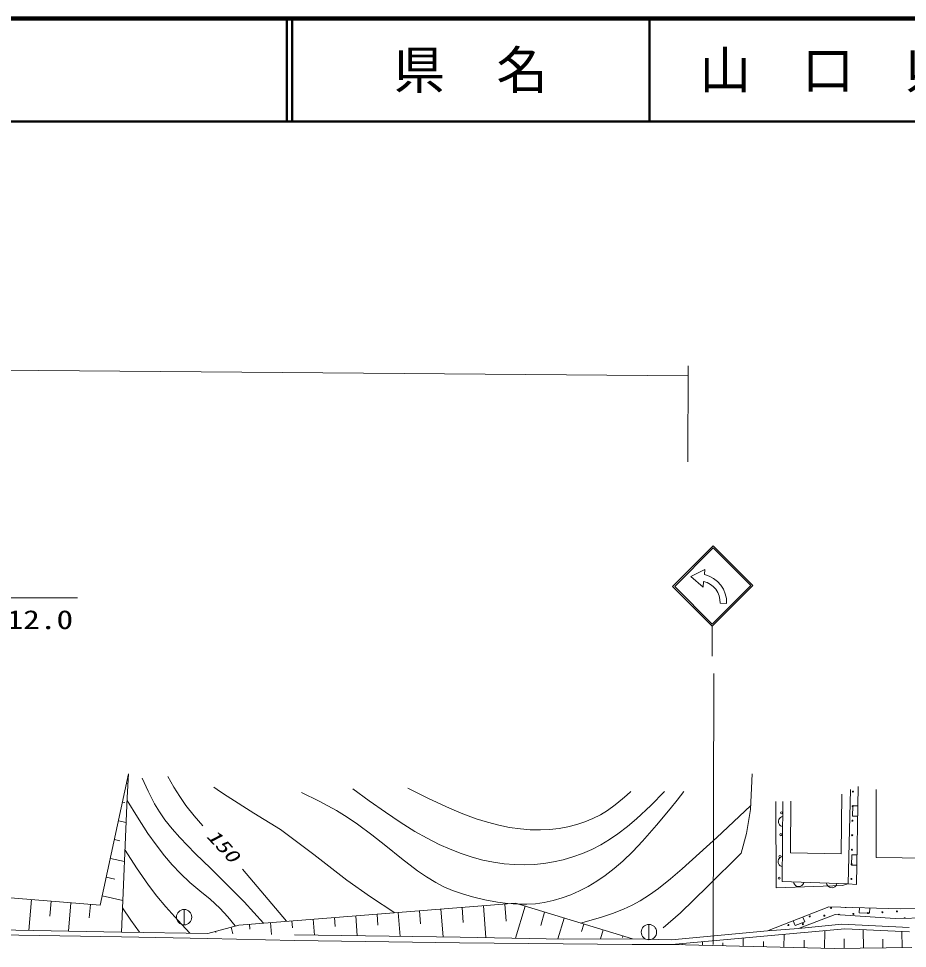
# Model space of a CAD drawing. Units: millimetres, scale not verified. Extents: x 12856 to 652856, y -57628 to 302372.
# Drawn here: x 244509 to 330955, y 212007 to 302372 of the extents above; entities that cross this region are included whole.
import ezdxf
from ezdxf.enums import TextEntityAlignment as Align

# ---------------------------------------------------------------- set-up
doc = ezdxf.new("R2010")
doc.units = ezdxf.units.MM
doc.header["$LTSCALE"] = 1000
for name, color, linetype, lineweight in [('M-TTL', 2, 'Continuous', 140), ('M-TTL-LINE', 7, 'Continuous', 50), ('S-BGD', 7, 'Continuous', 13), ('S-BGD-HTXT', 6, 'Continuous', 13)]:
    doc.layers.add(name, color=color, linetype=linetype, lineweight=lineweight)
doc.layers.add('M-TTL-TXT', color=7, linetype='Continuous')
doc.styles.add('ＭＳ ゴシック', font='')
doc.styles.add('ＭＳ 明朝', font='')
doc.styles.get('ＭＳ ゴシック').set_extended_font_data('MS Gothic')
doc.styles.get('ＭＳ 明朝').set_extended_font_data('MS Mincho')

# ---------------------------------------------------------------- blocks, each defined once
blk = doc.blocks.new('BUHIN14')
at = {"color": 7, "linetype": 'Continuous', "lineweight": 13}
blk.add_line((0, 746), (0, -746), dxfattribs=at)
blk.add_circle((0, 0), 746, dxfattribs=at)
blk = doc.blocks.new('BUHIN55')
at = {"color": 7, "linetype": 'Continuous', "lineweight": 13}
blk.add_lwpolyline([(9, 500), (-491, 509), (-509, -491), (-9, -500)], dxfattribs=at)
blk = doc.blocks.new('BUHIN59')
at = {"color": 7, "linetype": 'Continuous', "lineweight": 13}
blk.add_lwpolyline([(-4, -500), (-119, -459), (-216, -398), (-325, -302), (-384, -192), (-418, -74), (-417, 81), (-381, 198), (-320, 308), (-209, 404), (-111, 464), (4, 500)], dxfattribs=at)
blk = doc.blocks.new('BUHIN60')
at = {"color": 7, "linetype": 'Continuous', "lineweight": 13}
blk.add_lwpolyline([(500, -18), (456, -132), (392, -227), (293, -333), (181, -389), (62, -420), (-93, -414), (-209, -375), (-317, -311), (-410, -198), (-466, -98), (-500, 18)], dxfattribs=at)

msp = doc.modelspace()

# ---------------------------------------------------------------- linework, layer by layer
at = {"layer": 'M-TTL'}
msp.add_line((652856, 302372), (12856, 302372), dxfattribs=at)
at = {"layer": 'M-TTL-LINE'}
for p, q in [((270606, 302372), (270606, 292372)), ((271106, 302372), (271106, 292372)), ((305856, 302372), (305856, 292372)), ((12856, 292372), (652856, 292372))]:
    msp.add_line(p, q, dxfattribs=at)
at = {"layer": 'S-BGD'}
for p, q in [((312064, 251143), (308111, 247191)), ((308323, 247191), (312064, 250931)), ((315933, 247274), (312064, 251143)), ((312064, 250931), (315721, 247274)), ((311250, 248835), (309885, 248135)), ((311217, 248336), (311250, 248835)), ((309885, 248135), (311084, 247108)), ((311084, 247108), (311117, 247672)), ((308111, 247191), (311980, 243321)), ((311980, 243533), (308323, 247191)), ((311980, 243321), (315933, 247274)), ((315721, 247274), (311980, 243533)), ((313376, 245513), (312744, 245546)), ((311980, 243321), (311980, 240412)), ((312067, 212383), (312134, 238734)), ((252444, 216197), (255213, 228965)), ((255213, 228965), (255084, 226675)), ((315858, 228964), (315685, 225499)), ((255016, 228053), (255160, 228022)), ((326165, 227740), (325995, 218211)), ((324513, 221183), (324562, 227012)), ((325201, 218268), (325428, 227457)), ((327921, 227456), (327921, 220838)), ((255084, 226675), (254511, 213601)), ((254620, 226229), (254840, 226181)), ((318180, 217898), (318157, 226273)), ((318853, 226273), (318783, 218502)), ((319623, 226320), (319573, 221282)), ((315685, 225499), (315304, 223178)), ((254224, 224405), (254978, 224242)), ((253829, 222581), (254362, 222465)), ((315304, 223178), (314784, 221272)), ((253433, 220757), (254812, 220458)), ((314784, 221272), (311527, 218015)), ((319573, 221282), (324513, 221183)), ((327921, 220838), (336317, 220739)), ((253038, 218933), (253883, 218750)), ((231420, 217940), (252444, 216197)), ((311527, 218015), (308893, 215451)), ((324606, 218107), (318180, 217898)), ((318783, 218502), (325201, 218268)), ((325201, 218268), (324606, 218107)), ((325995, 218211), (325201, 218268)), ((252642, 217109), (254646, 216674)), ((245755, 216752), (245506, 213747)), ((247666, 216593), (247547, 215155)), ((249577, 216435), (249349, 213685)), ((251489, 216276), (251380, 214965)), ((265917, 214280), (292823, 216390)), ((287649, 215984), (287763, 214537)), ((289719, 216147), (289961, 213053)), ((291788, 216309), (291918, 214663)), ((292823, 216390), (304225, 212937)), ((293773, 216103), (292834, 213003)), ((317344, 213710), (323300, 216035)), ((323300, 216035), (330277, 215865)), ((277301, 215173), (277452, 213237)), ((279370, 215335), (279454, 214271)), ((281440, 215497), (281622, 213179)), ((283510, 215660), (283608, 214405)), ((285579, 215822), (285791, 213120)), ((295674, 215527), (295286, 214247)), ((308893, 215451), (307196, 213996)), ((323924, 215298), (320351, 213937)), ((329766, 214901), (323924, 215298)), ((330277, 215865), (334474, 215922)), ((262923, 213457), (265917, 214280)), ((266952, 214361), (266990, 213876)), ((269022, 214523), (269113, 213358)), ((271091, 214686), (271145, 214005)), ((273161, 214848), (273283, 213295)), ((275231, 215010), (275299, 214138)), ((297574, 214951), (296962, 212930)), ((299474, 214376), (299254, 213650)), ((320351, 213937), (324592, 214365)), ((324592, 214365), (331141, 214048)), ((334417, 215014), (329766, 214901)), ((254511, 213601), (229420, 214008)), ((254505, 213119), (229434, 213552)), ((254511, 213601), (262923, 213457)), ((263671, 213663), (263701, 213554)), ((265169, 214074), (265349, 213418)), ((287462, 213097), (271349, 213322)), ((301374, 213800), (301111, 212929)), ((307997, 212854), (317344, 213710)), ((308052, 212372), (324872, 213896)), ((317344, 213710), (320351, 213937)), ((318931, 212121), (318959, 213360)), ((322886, 212029), (322925, 213719)), ((324872, 213896), (331150, 213621)), ((326686, 212041), (326664, 213817)), ((330434, 212087), (330415, 213653)), ((262893, 212965), (254505, 213119)), ((271337, 212787), (262893, 212965)), ((287398, 212557), (271337, 212787)), ((304194, 212379), (287398, 212557)), ((297510, 212920), (287462, 213097)), ((297510, 212920), (304225, 212937)), ((303275, 213224), (303231, 213079)), ((308052, 212372), (304194, 212379)), ((304225, 212937), (307997, 212854)), ((323875, 212007), (308052, 212372)), ((309041, 212349), (309043, 212406)), ((311019, 212304), (311027, 212642)), ((312997, 212258), (313004, 212540)), ((314975, 212212), (314993, 213001)), ((316953, 212167), (316964, 212674)), ((320908, 212075), (320925, 212807)), ((324812, 212018), (324801, 212953)), ((328560, 212064), (328550, 212899)), ((331371, 212098), (323875, 212007))]:
    msp.add_line(p, q, dxfattribs=at)
for points in [[(262430, 223909), (261586, 224882), (260791, 225890), (260178, 226772), (259615, 227687), (259320, 228197), (259029, 228709)], [(256532, 228537), (257108, 227280), (257735, 226056), (258208, 225272), (258737, 224511), (259438, 223625), (260188, 222773), (261675, 221243), (263203, 219757), (264841, 218165), (266442, 216524), (267394, 215501), (268337, 214470)], [(281089, 215470), (278747, 217035), (276439, 218649), (273233, 221127), (269994, 223555), (267376, 225147), (264789, 226792), (264147, 227232), (263506, 227676)], [(272030, 227159), (273743, 226306), (275432, 225397), (276473, 224770), (277482, 224092), (278867, 223060), (280228, 221970), (281746, 220732), (283298, 219545), (284172, 218949), (285078, 218406), (285874, 218000), (286706, 217644), (287675, 217300), (288668, 217011), (289867, 216731), (291090, 216507), (292105, 216373), (293132, 216299), (293950, 216294), (294779, 216350), (295634, 216473), (296490, 216658), (297362, 216909), (298217, 217218), (299076, 217594), (299908, 218023), (300749, 218528), (301565, 219089), (302442, 219771), (303282, 220501), (304254, 221435), (305185, 222413), (306561, 223981), (307881, 225576), (308551, 226406), (309224, 227245)], [(307329, 227245), (305984, 225899), (304602, 224601), (303720, 223850), (302794, 223140), (301983, 222591), (301128, 222085), (300250, 221635), (299343, 221240), (298421, 220903), (297481, 220624), (296545, 220408), (295599, 220251), (294656, 220156), (293711, 220122), (292725, 220147), (291732, 220233), (290704, 220384), (289676, 220595), (288613, 220877), (287569, 221217), (286481, 221637), (285419, 222111), (284231, 222714), (283063, 223374), (281608, 224279), (280179, 225238), (278597, 226358), (277023, 227504)], [(282361, 227590), (284384, 226578), (286428, 225623), (287700, 225091), (289001, 224612), (290106, 224265), (291231, 223976), (292264, 223770), (293309, 223623), (294280, 223545), (295254, 223528), (296158, 223570), (297070, 223674), (297935, 223833), (298788, 224051), (299593, 224317), (300375, 224640), (301092, 224999), (301778, 225410), (302532, 225949), (303259, 226544), (303660, 226893), (304058, 227245)], [(265588, 214189), (264861, 215066), (264085, 215907), (263139, 216779), (262142, 217615), (261176, 218428), (260245, 219291), (259458, 220117), (258708, 220991), (257878, 222062), (257095, 223169), (256062, 224764), (255072, 226388)], [(315703, 225862), (312412, 222789), (309051, 219733), (307918, 218756), (306744, 217823), (305873, 217201), (304973, 216633), (304173, 216196), (303337, 215809), (302279, 215399), (301194, 215044), (300188, 214750), (299166, 214469)], [(254860, 221568), (255982, 219840), (257151, 218148), (257966, 217078), (258830, 216044), (259987, 214757), (261180, 213487)], [(270568, 214645), (268439, 217182), (266272, 219698)], [(256273, 213571), (255419, 214753), (254614, 215964)], [(326289, 215962), (326276, 215463), (327276, 215438), (327288, 215938)], [(319857, 214691), (320038, 214225), (320970, 214589), (320788, 215054)]]:
    msp.add_lwpolyline(points, dxfattribs=at)
for centre, radius in [((325657, 227249), 49.8), ((318715, 225183), 99.5), ((325631, 225835), 49.8), ((325606, 224421), 49.8), ((318638, 223063), 99.5), ((325581, 223007), 49.8), ((325556, 221593), 49.8), ((318561, 220943), 99.5), ((325530, 220179), 49.8), ((318484, 218823), 99.5), ((325505, 218766), 49.8), ((323537, 215938), 49.8), ((321460, 215109), 49.8), ((322872, 215191), 49.8), ((325696, 215355), 49.8), ((327107, 215437), 49.8), ((328519, 215519), 49.8), ((329931, 215600), 49.8), ((319383, 214281), 49.8), ((320795, 214362), 49.8)]:
    msp.add_circle(centre, radius, dxfattribs=at)
for centre, radius, start, end in [((310656, 245634), 2090, 357.60504, 77.27209), ((310589, 245620), 2788, 357.80914, 77.00156), ((324949, 216020), 49.8, 208.47219, 328.73338), ((324284, 215273), 49.8, 356.62981, 175.59436), ((330678, 214935), 49.8, 347.08558, 195.70905)]:
    msp.add_arc(centre, radius, start, end, dxfattribs=at)
at = {"layer": 'S-BGD-HTXT'}
for p, q in [((58863, 269664), (309640, 267658)), ((309645, 268623), (309588, 259296)), ((230208, 246080), (250229, 246080))]:
    msp.add_line(p, q, dxfattribs=at)

# ---------------------------------------------------------------- block references
at = {"layer": 'S-BGD'}
for name, p in [('BUHIN55', (326123, 225358)), ('BUHIN59', (318835, 224330)), ('BUHIN59', (318800, 220444)), ('BUHIN55', (326038, 220594)), ('BUHIN60', (320388, 218443)), ('BUHIN60', (323597, 218326)), ('BUHIN14', (260610, 215042)), ('BUHIN14', (305817, 213594))]:
    msp.add_blockref(name, p, dxfattribs=at)

# ---------------------------------------------------------------- texts
at = {"layer": 'M-TTL-TXT', "style": 'ＭＳ ゴシック'}
for s, p in [('県\u3000名', (288481, 297372)), ('山\u3000口\u3000県', (323231, 297372))]:
    msp.add_text(s, height=3666, dxfattribs=at).set_placement(p, align=Align.MIDDLE_CENTER)
at = {"layer": 'S-BGD', "style": 'ＭＳ 明朝', "oblique": 15, "width": 1.35}
msp.add_text('150', height=1320, rotation=312.7, dxfattribs=at).set_placement((262410, 222607), align=Align.BOTTOM_LEFT)
at = {"layer": 'S-BGD-HTXT', "style": 'ＭＳ ゴシック', "width": 1.3}
msp.add_text('Φ600 L=12.0', height=1833, dxfattribs=at).set_placement((231005, 242492), align=Align.BOTTOM_LEFT)

doc.saveas('drawing.dxf')
